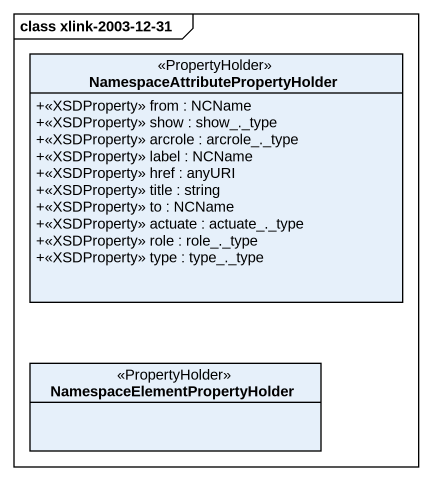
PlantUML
@startuml
mainframe class xlink-2003-12-31
hide circle
hide empty members
skinparam classAttributeIconSize 0
class "NamespaceAttributePropertyHolder" as NamespaceAttributePropertyHo <<PropertyHolder>> {
  +<<XSDProperty>> from : NCName
  +<<XSDProperty>> show : show_._type
  +<<XSDProperty>> arcrole : arcrole_._type
  +<<XSDProperty>> label : NCName
  +<<XSDProperty>> href : anyURI
  +<<XSDProperty>> title : string
  +<<XSDProperty>> to : NCName
  +<<XSDProperty>> actuate : actuate_._type
  +<<XSDProperty>> role : role_._type
  +<<XSDProperty>> type : type_._type
}
class "NamespaceElementPropertyHolder" as NamespaceElementPropertyHold <<PropertyHolder>>
@enduml
